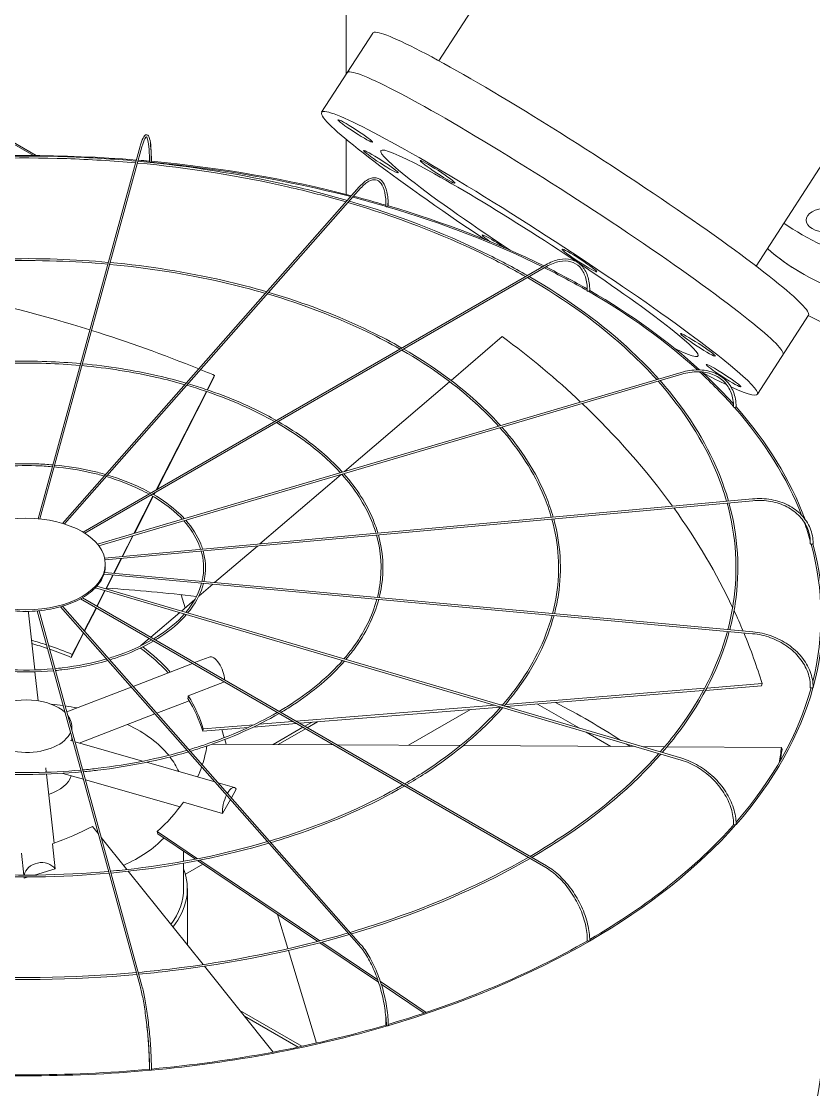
# Model space of a CAD drawing. Header units: millimetres. Extents: x -312439 to 477422, y -331570 to 212570.
# Drawn here: x 398637.3 to 398898.2, y 93311.4 to 93662.9 of the extents above; entities that cross this region are included whole.
import ezdxf

# ---------------------------------------------------------------- set-up
doc = ezdxf.new("R2010")
doc.units = ezdxf.units.MM

msp = doc.modelspace()

# ---------------------------------------------------------------- linework, layer by layer
at = {"color": 0, "linetype": 'Continuous', "lineweight": 0, "extrusion": (8.40036e-17, 0.816497, 0.57735)}
for p, q in [((398744.304, 93840.114), (398744.304, 93645.614)), ((398774.806, 93649.922), (398856.074, 93775.583)), ((398642.19, 93618.737), (398396.255, 93760.728)), ((398879.204, 93582.406), (398963.882, 93713.34)), ((398736.146, 93633), (398752.999, 93659.059)), ((398641.315, 93618.743), (398619.021, 93631.614)), ((398744.304, 93624.067), (398744.304, 93605.992)), ((398642.813, 93499.273), (398676.434, 93621.83)), ((398643.431, 93499.213), (398677.025, 93621.668)), ((398748.573, 93608.431), (398650.892, 93497.747)), ((398651.533, 93497.548), (398749.032, 93608.026)), ((398657.642, 93494.836), (398809.959, 93582.777)), ((398810.266, 93582.246), (398658.233, 93494.47)), ((398879.629, 93540.207), (398896.481, 93566.266)), ((398795.669, 93559.174), (398778.811, 93544.77)), ((398662.403, 93490.877), (398854.57, 93547.408)), ((398854.743, 93546.821), (398662.812, 93490.359)), ((398698.521, 93541.693), (398700.939, 93546.434)), ((398700.569, 93545.467), (398698.625, 93541.657)), ((398700.569, 93545.467), (398700.939, 93546.434)), ((398778.334, 93544.362), (398743.739, 93514.805)), ((398681.705, 93508.729), (398698.24, 93541.142)), ((398698.344, 93541.106), (398681.879, 93508.829)), ((398742.6, 93513.831), (398715.85, 93490.976)), ((398680.917, 93507.185), (398681.193, 93507.726)), ((398681.367, 93507.827), (398681.012, 93507.13)), ((398664.748, 93486.303), (398878.047, 93505.808)), ((398664.862, 93485.698), (398878.102, 93505.198)), ((398674.398, 93494.406), (398680.638, 93506.639)), ((398680.733, 93506.583), (398674.543, 93494.449)), ((398670.534, 93486.832), (398674.015, 93493.655)), ((398674.159, 93493.698), (398670.663, 93486.844)), ((398715.044, 93490.287), (398700.959, 93478.253)), ((398667.709, 93481.293), (398670.205, 93486.187)), ((398670.334, 93486.199), (398667.826, 93481.283)), ((398664.964, 93483.864), (398664.964, 93484.364)), ((398878.047, 93461.444), (398664.48, 93480.974)), ((398664.661, 93481.572), (398878.102, 93462.054)), ((398665.118, 93476.214), (398667.409, 93480.706)), ((398667.527, 93480.695), (398665.225, 93476.183)), ((398661.714, 93476.577), (398854.57, 93419.844)), ((398662.173, 93477.081), (398854.743, 93420.431)), ((398662.199, 93470.492), (398664.835, 93475.659)), ((398664.941, 93475.628), (398662.294, 93470.437)), ((398700.309, 93477.697), (398695.703, 93473.762)), ((398656.792, 93472.906), (398809.959, 93384.475)), ((398657.412, 93473.256), (398810.266, 93385.006)), ((398689.91, 93474.262), (398691.218, 93469.93)), ((398694.441, 93472.683), (398690.004, 93468.893)), ((398639.651, 93468.35), (398641.745, 93449.517)), ((398676.434, 93345.422), (398642.551, 93468.933)), ((398643.171, 93468.989), (398677.025, 93345.584)), ((398650.205, 93470.283), (398748.573, 93358.821)), ((398650.856, 93470.471), (398749.032, 93359.226)), ((398658.037, 93462.334), (398661.92, 93469.946)), ((398662.015, 93469.891), (398658.115, 93462.246)), ((398689.449, 93468.418), (398679.909, 93460.267)), ((398657.816, 93461.659), (398653.733, 93453.657)), ((398654.104, 93454.624), (398657.738, 93461.747)), ((398676.696, 93457.483), (398676.71, 93457.535)), ((398679.415, 93459.845), (398676.71, 93457.535)), ((398653.733, 93453.657), (398654.104, 93454.624)), ((398693.642, 93451.631), (398674.112, 93444.119)), ((398699.171, 93453.758), (398694.377, 93451.914)), ((398641.813, 93448.906), (398642.874, 93439.361)), ((398673.502, 93443.884), (398652.295, 93435.727)), ((398692.277, 93440.982), (398704.166, 93445.555)), ((398796.713, 93438.189), (398862.274, 93443.491)), ((398880.984, 93444.247), (398862.575, 93442.758)), ((398862.998, 93443.55), (398881.19, 93445.021)), ((398880.984, 93444.247), (398881.19, 93445.021)), ((398861.846, 93442.699), (398796.904, 93437.446)), ((398692.574, 93439.376), (398681.916, 93435.276)), ((398727.804, 93432.615), (398793.181, 93437.903)), ((398795.135, 93437.303), (398728.956, 93431.95)), ((398785.176, 93436.497), (398764.794, 93424.73)), ((398794.883, 93438.041), (398795.847, 93438.119)), ((398821.042, 93430.345), (398807.289, 93438.286)), ((398681.306, 93435.042), (398656.357, 93425.445)), ((398653.922, 93431.017), (398653.922, 93429.799)), ((398712.013, 93430.58), (398697.026, 93429.368)), ((398697.026, 93429.368), (398697.232, 93430.142)), ((398697.232, 93430.142), (398713.947, 93431.494)), ((398703.317, 93429.876), (398704.116, 93427.23)), ((398727.881, 93431.863), (398713.751, 93430.72)), ((398715.611, 93431.629), (398726.729, 93432.528)), ((398729.996, 93430.642), (398720.185, 93424.978)), ((398721.901, 93424.969), (398730.862, 93430.142)), ((398732.799, 93432.261), (398730.608, 93430.996)), ((398731.474, 93430.496), (398734.814, 93432.424)), ((398654.322, 93426.026), (398653.531, 93426.252)), ((398653.922, 93427.484), (398653.922, 93426.14)), ((398704.294, 93426.642), (398704.77, 93425.064)), ((398831.409, 93424.36), (398823.296, 93429.044)), ((398677.229, 93419.482), (398655.011, 93425.829)), ((398739.997, 93424.868), (398700.101, 93425.09)), ((398781.856, 93424.635), (398741.234, 93424.861)), ((398839.369, 93424.315), (398782.817, 93424.63)), ((398849.141, 93424.261), (398841.581, 93424.303)), ((398887.602, 93424.047), (398849.937, 93424.257)), ((398887.767, 93423.286), (398887.602, 93424.047)), ((398701.042, 93412.679), (398678.506, 93419.117)), ((398645.488, 93415.852), (398645.332, 93417.256)), ((398657.744, 93413.551), (398650.948, 93415.492)), ((398648.084, 93392.507), (398645.556, 93415.242)), ((398689.555, 93404.463), (398658.433, 93413.354)), ((398707.463, 93410.845), (398702.134, 93412.367)), ((398708.058, 93410.283), (398706.454, 93407.472)), ((398703.502, 93402.299), (398690.65, 93405.971)), ((398706.133, 93406.91), (398703.502, 93402.299)), ((398662.682, 93395.552), (398660.725, 93397.992)), ((398672.071, 93383.845), (398663.647, 93394.348)), ((398682.239, 93395.577), (398682.075, 93396.338)), ((398682.075, 93396.338), (398695.359, 93387.411)), ((398694.608, 93387.264), (398682.239, 93395.577)), ((398648.491, 93384.064), (398647.572, 93392.325)), ((398637.32, 93389.278), (398638.128, 93382.012)), ((398690.746, 93386.545), (398690.746, 93389.86)), ((398641.628, 93382.024), (398648.491, 93384.064)), ((398690.746, 93377.575), (398690.746, 93385.923)), ((398697.054, 93385.621), (398691.331, 93382.316)), ((398734.881, 93360.201), (398695.328, 93386.781)), ((398696.076, 93386.928), (398735.578, 93360.383)), ((398638.196, 93381.399), (398638.238, 93381.017)), ((398638.238, 93381.017), (398639.527, 93381.4)), ((398697.164, 93352.557), (398672.524, 93383.279)), ((398691.971, 93359.032), (398691.971, 93377.575)), ((398721.684, 93369.069), (398725.086, 93357.807)), ((398754.926, 93346.73), (398735.56, 93359.745)), ((398736.255, 93359.927), (398754.638, 93347.574)), ((398725.264, 93357.219), (398734.47, 93326.74)), ((398720.236, 93323.788), (398697.607, 93352.004)), ((398755.525, 93346.978), (398770.617, 93336.836)), ((398769.971, 93336.62), (398755.799, 93346.144)), ((398729.684, 93325.687), (398709.252, 93337.484)), ((398710.746, 93335.621), (398728.417, 93325.419))]:
    msp.add_line(p, q, dxfattribs=at)
at = {"color": 0, "linetype": 'Continuous', "lineweight": 0}
for centre, major_axis, ratio, start_param, end_param in [((398824.74, 93612.662), (71.741, -46.397), 0.0711624, 0.6172781, 3.1415927), ((398816.314, 93599.633), (71.741, -46.397), 0.0711624, 0.6172781, 3.1415927), ((398807.887, 93586.603), (71.741, -46.397), 0.0711624, 0.6172781, 4.5053828), ((398807.887, 93586.603), (-52.199, 33.758), 0.0711624, 2.6391604, 6.9004634), ((398638.946, 93467.353), (-262.225, 0), 0.5773503, 4.5737285, 4.8518651), ((398638.946, 93467.353), (-261.613, 0), 0.5773503, 4.556469, 4.5713736), ((398638.946, 93467.353), (-262.225, 0), 0.5773503, 4.5571855, 4.5713361), ((398679.787, 93616.686), (0.306, -0.001), 0.5647458, 3.1415927, 4.5569919), ((398679.787, 93616.686), (0.306, -0.001), 0.5647458, 4.5569919, 6.1277883), ((398638.946, 93467.353), (-261.613, 0), 0.5773503, 4.2918428, 4.5551023), ((398679.835, 93616.86), (0.306, 0), 0.5773503, 5.7174869, 6.2831853), ((398638.946, 93467.353), (-262.225, 0), 0.5773503, 4.2917243, 4.5546375), ((398954.672, 93614.947), (-85.437, 0), 0.5773503, 0.7853982, 3.1415927), ((398807.887, 93586.603), (-52.199, 33.758), 0.0711624, 0.6172781, 1.43217), ((398638.946, 93467.353), (-262.225, 0), 0.5773503, 4.2438111, 4.2889455), ((398638.946, 93467.353), (-261.613, 0), 0.5773503, 4.242585, 4.2890574), ((398757.677, 93602.074), (0.306, -0.003), 0.5659728, 3.1415927, 4.2460434), ((398757.677, 93602.074), (0.306, -0.003), 0.5659728, 4.2460434, 5.8168397), ((398638.946, 93467.353), (-261.613, 0), 0.5773503, 4.0051997, 4.2408431), ((398757.816, 93602.232), (0.306, 0), 0.5773503, 5.290332, 6.2831853), ((398638.946, 93467.353), (-262.225, 0), 0.5773503, 4.0050166, 4.2406095), ((398954.672, 93602.246), (85.437, 0), 0.5773503, 3.9620822, 6.2831853), ((398954.672, 93627.649), (-85.437, 0), 0.5773503, 0.6821091, 2.3561945), ((398794.706, 93588.962), (5.708, -3.692), 0.0711624, 1.311858, 3.7588708), ((398794.706, 93588.962), (5.708, -3.692), 0.0711624, 3.7588708, 4.1995665), ((398954.672, 93614.947), (85.437, 0), 0.5773503, 3.7155836, 5.4977871), ((398954.672, 93614.947), (-85.437, 0), 0.5773503, 0.5739909, 0.7853982), ((398638.946, 93467.353), (-261.613, 0), 0.5773503, 3.9286416, 4.0018792), ((398638.946, 93467.353), (-262.225, 0), 0.5773503, 3.9309746, 4.001704), ((398824.74, 93612.662), (71.741, -46.397), 0.0711624, 0, 0.6172781), ((398823.934, 93574.281), (0.306, -0.004), 0.5683066, 3.1415927, 3.9346429), ((398823.934, 93574.281), (0.306, -0.004), 0.5683066, 3.9346429, 5.5054392), ((398638.946, 93467.353), (-261.613, 0), 0.5773503, 3.7066773, 3.9265771), ((398824.151, 93574.406), (-0.306, 0), 0.5773503, 1.8326303, 3.1415927), ((398638.946, 93467.353), (-262.225, 0), 0.5773503, 3.705131, 3.9265633), ((398639.317, 93425.637), (-236.033, 90.421), 0.5343599, 4.8289255, 5.0170065), ((398816.314, 93599.633), (71.741, -46.397), 0.0711624, 0, 0.6172781), ((398639.317, 93425.637), (-236.033, 90.421), 0.5343599, 4.6778989, 4.8264893), ((398639.152, 93425.445), (244.29, -64.884), 0.7560981, 0.9482496, 1.0897919), ((398807.887, 93586.603), (71.741, -46.397), 0.0711624, 5.8297663, 6.9004634), ((398639.317, 93425.637), (-236.033, 90.421), 0.5343599, 4.655659, 4.6753292), ((398638.946, 93467.353), (-261.613, 0), 0.5773503, 3.6151503, 3.7017035), ((398638.946, 93467.353), (-262.225, 0), 0.5773503, 3.6198551, 3.6998544), ((398807.887, 93586.603), (71.741, -46.397), 0.0711624, 5.603968, 5.7913961), ((398639.152, 93425.445), (244.29, -64.884), 0.7560981, 0.7473423, 0.9452164), ((398872.073, 93536.028), (-0.306, 0.005), 0.5715189, 0, 0.4809344), ((398872.073, 93536.028), (-0.306, 0.005), 0.5715189, 0.4809344, 2.0517307), ((398638.946, 93467.353), (-261.613, 0), 0.5773503, 3.3623861, 3.6122993), ((398872.346, 93536.108), (-0.306, 0), 0.5773503, 1.5184711, 3.1415927), ((398638.946, 93467.353), (-262.225, 0), 0.5773503, 3.3525846, 3.6125039), ((398639.152, 93425.445), (244.29, -64.884), 0.7560981, 0.5676523, 0.7441319), ((398638.946, 93467.353), (-261.613, 0), 0.5773503, 3.3053341, 3.3466211), ((398897.381, 93491.058), (-0.306, 0.006), 0.5752952, 0, 0.1678974), ((398897.381, 93491.058), (-0.306, 0.006), 0.5752952, 0.1678974, 1.7386937), ((398638.946, 93467.353), (-261.613, 0), 0.5773503, 2.9976529, 3.2980059), ((398897.683, 93491.085), (-0.306, 0), 0.5773503, 1.2043118, 3.1415927), ((398638.946, 93467.353), (-262.225, 0), 0.5773503, 2.9856485, 3.2984345), ((398638.838, 93483.864), (-26.126, 0), 0.5773503, 2.9880814, 3.1415927), ((398638.838, 93483.864), (-26.126, 0), 0.5773503, 2.6739221, 2.9809447), ((398638.838, 93483.864), (-26.126, 0), 0.5773503, 2.3597628, 2.6667854), ((398638.946, 93326.113), (-261.613, 0), 0.5773503, 4.4965959, 4.611374), ((398638.838, 93483.864), (-26.126, 0), 0.5773503, 2.0456036, 2.3526262), ((398638.838, 93483.864), (-26.126, 0), 0.5773503, 1.417285, 1.7243076), ((398634.157, 93467.739), (-5.494, -0.611), 0.8148193, 3.1415927, 3.239858), ((398638.838, 93483.864), (-26.126, 0), 0.5773503, 1.7314443, 2.0384669), ((398639.152, 93425.445), (244.29, -64.884), 0.7560981, 0.5274276, 0.562586), ((398639.152, 93425.445), (244.29, -64.884), 0.7560981, 0.4379774, 0.5241031), ((398639.317, 93425.637), (56.639, -21.698), 0.5343599, 1.6636456, 1.7494756), ((398638.946, 93424.67), (-56.639, 21.698), 0.5343599, 4.7930664, 4.8825345), ((398639.317, 93425.637), (56.639, -21.698), 0.5343599, 1.5140664, 1.6514841), ((398639.152, 93425.445), (58.621, -15.57), 0.7560981, 1.0889957, 1.0897919), ((398638.946, 93424.67), (-56.639, 21.698), 0.5343599, 4.655659, 4.78086), ((398638.946, 93424.67), (58.621, -15.57), 0.7560981, 0.8715668, 1.0888975), ((398639.152, 93425.445), (58.621, -15.57), 0.7560981, 0.8588781, 1.0770864), ((398701.155, 93448.599), (-1.984, 5.159), 0.4527097, 4.0715694, 6.2831853), ((398638.946, 93467.353), (-261.613, 0), 0.5773503, 2.6753447, 2.9836943), ((398638.946, 93467.353), (-262.225, 0), 0.5773503, 2.6707914, 2.9843582), ((398897.381, 93443.774), (-0.306, 0.006), 0.5792658, 0, 1.4246091), ((398897.683, 93443.746), (-0.306, 0), 0.5773503, 0.8901525, 3.1415927), ((398638.946, 93431.017), (-14.976, 0), 0.5773503, 3.6916997, 5.4977871), ((398638.946, 93424.67), (58.621, -15.57), 0.7560981, 0.4379774, 0.6726233), ((398639.152, 93425.445), (58.621, -15.57), 0.7560981, 0.4379774, 0.6748983), ((398638.946, 93408.705), (-51.8, 0), 0.5773503, 4.4755897, 4.5522282), ((398638.946, 93408.705), (-51.8, 0), 0.5773503, 4.3841689, 4.46244), ((398638.946, 93326.113), (-261.613, 0), 0.5773503, 3.867145, 3.9833748), ((398638.946, 93431.017), (-14.976, 0), 0.5773503, 3.0357663, 3.5615783), ((398638.946, 93408.705), (-51.8, 0), 0.5773503, 3.5810046, 4.0125195), ((398638.946, 93431.017), (-14.976, 0), 0.5773503, 0.1968015, 2.9056449), ((398638.782, 93425.431), (59.282, 12.821), 0.7719474, 5.8595474, 5.99043), ((398638.946, 93326.113), (-261.613, 0), 0.5773503, 3.8494737, 3.8569689), ((398638.782, 93425.431), (247.048, 53.431), 0.7719474, 5.9775334, 6.0030301), ((398638.946, 93424.67), (247.048, 53.431), 0.7719474, 5.9850347, 6.0030301), ((398638.946, 93408.705), (-51.8, 0), 0.5773503, 3.3906549, 3.5616615), ((398638.782, 93425.431), (59.282, 12.821), 0.7719474, 5.7736505, 5.8452628), ((398638.946, 93416.11), (-14.976, 0), 0.5773503, 2.0838772, 2.9778132), ((398705.944, 93405.53), (1.518, 5.315), 0.3621096, 1.1204156, 2.3231422), ((398705.944, 93405.53), (1.518, 5.315), 0.3621096, 5.9116388, 7.2697762), ((398638.782, 93425.431), (59.282, 12.821), 0.7719474, 5.3512156, 5.5881365), ((398638.576, 93425.609), (-56.425, -22.248), 0.5660586, 1.5074553, 1.7443762), ((398638.946, 93467.353), (-262.225, 0), 0.5773503, 2.0421116, 2.6702774), ((398638.946, 93467.353), (-261.613, 0), 0.5773503, 2.358999, 2.669365), ((398872.073, 93398.804), (-0.306, 0.005), 0.5830421, 0, 1.1094484), ((398872.346, 93398.724), (-0.306, 0), 0.5773503, 0.5759933, 3.1415927), ((398638.946, 93408.705), (-51.8, 0), 0.5773503, 2.2375498, 2.6358707), ((398643.735, 93381.601), (5.494, 0.611), 0.8148193, 0.440938, 2.9148909), ((398638.946, 93377.575), (-53.025, 0), 0.5773503, 2.7158894, 3.3569527), ((398643.735, 93381.601), (5.494, 0.611), 0.8148193, 3.0505707, 3.1356266), ((398638.946, 93377.575), (51.8, 0), 0.5773503, 5.8780508, 6.2831853), ((398638.946, 93467.353), (-261.613, 0), 0.5773503, 2.0437737, 2.355024), ((398823.934, 93360.55), (-0.306, 0.004), 0.5862544, 0, 0.7932918), ((398824.151, 93360.425), (-0.306, 0), 0.5773503, 0.261834, 3.1415927), ((398638.946, 93467.353), (-262.225, 0), 0.5773503, 1.7280308, 2.0415976), ((398638.946, 93467.353), (-261.613, 0), 0.5773503, 1.7289191, 2.0406845), ((398757.677, 93332.757), (-0.306, 0.003), 0.5885883, 0, 0.4763277), ((398757.816, 93332.6), (-0.306, 0), 0.5773503, 0, 3.1415927), ((398638.946, 93326.613), (262.225, 0), 0.5773503, 3.1415927, 5.4977871), ((398638.946, 93326.613), (262.225, 0), 0.5773503, 5.4977871, 6.2831853), ((398638.946, 93467.353), (-262.225, 0), 0.5773503, 1.4139544, 1.727034), ((398638.946, 93467.353), (-261.613, 0), 0.5773503, 1.41439, 1.726367), ((398679.787, 93318.146), (-0.306, 0.001), 0.5898153, 0, 0.1588369), ((398679.835, 93317.971), (-0.306, 0), 0.5773503, 0, 3.1415927)]:
    msp.add_ellipse(centre, major_axis=major_axis, ratio=ratio, start_param=start_param, end_param=end_param, dxfattribs=at)
for centre, major_axis, ratio in [((398747.268, 93626.854), (5.708, -3.692), 0.0711624), ((398755.703, 93616.732), (5.708, -3.692), 0.0711624), ((398774.344, 93613.397), (5.708, -3.692), 0.0711624), ((398902.487, 93597.52), (-6.798, 0), 0.5773503), ((398821.069, 93584.245), (5.708, -3.692), 0.0711624), ((398860.072, 93556.474), (5.708, -3.692), 0.0711624), ((398868.506, 93546.353), (5.708, -3.692), 0.0711624), ((398638.838, 93484.364), (26.126, 0), 0.5773503)]:
    msp.add_ellipse(centre, major_axis=major_axis, ratio=ratio, dxfattribs=at)
for points, knots in [([(398680.141, 93616.86), (398680.141, 93618.564), (398680.09, 93620.081), (398679.887, 93622.599), (398679.737, 93623.599), (398679.336, 93625.021), (398679.11, 93625.536), (398678.325, 93625.651), (398678.077, 93625.504), (398677.525, 93624.918), (398677.218, 93624.264), (398676.738, 93622.882), (398676.586, 93622.384), (398676.434, 93621.83)], [4.712389, 4.712389, 4.712389, 4.712389, 5.0265482, 5.0265482, 5.3407075, 5.3407075, 5.6548668, 5.6548668, 5.8236028, 5.8236028, 6.1377621, 6.1377621, 6.2831853, 6.2831853, 6.2831853, 6.2831853]), ([(398677.025, 93621.668), (398677.343, 93622.829), (398677.662, 93623.72), (398678.218, 93624.801), (398678.468, 93624.951), (398678.494, 93624.951), (398678.699, 93624.802), (398679.051, 93623.637), (398679.196, 93622.787), (398679.406, 93620.544), (398679.468, 93619.114), (398679.481, 93617.225), (398679.482, 93616.958), (398679.481, 93616.687)], [0, 0, 0, 0, 0.3152669, 0.3152669, 0.6094726, 0.6094726, 0.9267406, 0.9267406, 1.2208373, 1.2208373, 1.5356304, 1.5356304, 1.5863402, 1.5863402, 1.5863402, 1.5863402]), ([(398679.759, 93622.996), (398679.769, 93622.936), (398679.777, 93622.874), (398679.929, 93621.787), (398680.024, 93620.483), (398680.087, 93618.246), (398680.096, 93617.486), (398680.093, 93616.685)], [1.10131175, 1.10131175, 1.10131175, 1.10131175, 1.12076762, 1.12076762, 1.43803566, 1.43803566, 1.5863026, 1.5863026, 1.5863026, 1.5863026]), ([(398675.095, 93616.95), (398667.6, 93617.628), (398660.049, 93618.096), (398635.821, 93618.911), (398619.063, 93618.441), (398602.581, 93616.95)], [5.342386, 5.342386, 5.342386, 5.342386, 5.43953692, 5.43953692, 5.65318828, 5.65318828, 5.65318828, 5.65318828]), ([(398674.931, 93616.35), (398667.412, 93617.028), (398659.837, 93617.494), (398635.718, 93618.293), (398619.096, 93617.824), (398602.745, 93616.35)], [5.34285963, 5.34285963, 5.34285963, 5.34285963, 5.44045758, 5.44045758, 5.65271466, 5.65271466, 5.65271466, 5.65271466]), ([(398744.21, 93603.487), (398737.932, 93605.316), (398731.511, 93606.982), (398709.061, 93612.116), (398692.454, 93614.743), (398675.55, 93616.294)], [5.03043397, 5.03043397, 5.03043397, 5.03043397, 5.12064091, 5.12064091, 5.34017784, 5.34017784, 5.34017784, 5.34017784]), ([(398744.658, 93603.995), (398738.37, 93605.833), (398731.939, 93607.507), (398709.399, 93612.681), (398692.707, 93615.33), (398675.715, 93616.894)], [5.02911205, 5.02911205, 5.02911205, 5.02911205, 5.11935362, 5.11935362, 5.33970837, 5.33970837, 5.33970837, 5.33970837]), ([(398758.122, 93602.232), (398758.122, 93603.947), (398757.972, 93605.496), (398757.375, 93608.122), (398756.931, 93609.2), (398755.75, 93610.785), (398755.001, 93611.291), (398753.361, 93611.575), (398752.501, 93611.402), (398750.688, 93610.482), (398749.723, 93609.696), (398748.699, 93608.573), (398748.636, 93608.503), (398748.573, 93608.431)], [4.712389, 4.712389, 4.712389, 4.712389, 5.0265482, 5.0265482, 5.3407075, 5.3407075, 5.6548668, 5.6548668, 5.9484515, 5.9484515, 6.2626108, 6.2626108, 6.2831853, 6.2831853, 6.2831853, 6.2831853]), ([(398749.032, 93608.026), (398749.947, 93609.062), (398750.855, 93609.828), (398752.538, 93610.75), (398753.304, 93610.906), (398754.645, 93610.671), (398755.242, 93610.277), (398756.269, 93608.878), (398756.686, 93607.874), (398757.238, 93605.371), (398757.378, 93603.88), (398757.372, 93602.173), (398757.371, 93602.125), (398757.371, 93602.077)], [0, 0, 0, 0, 0.3146448, 0.3146448, 0.6289116, 0.6289116, 0.9461796, 0.9461796, 1.2634477, 1.2634477, 1.5772832, 1.5772832, 1.5863402, 1.5863402, 1.5863402, 1.5863402]), ([(398803.31, 93578.938), (398798.708, 93581.567), (398793.916, 93584.085), (398775.417, 93593.025), (398760.594, 93598.677), (398744.859, 93603.297)], [4.71777189, 4.71777189, 4.71777189, 4.71777189, 4.80086127, 4.80086127, 5.02732174, 5.02732174, 5.02732174, 5.02732174]), ([(398803.924, 93579.292), (398799.31, 93581.938), (398794.505, 93584.472), (398775.956, 93593.468), (398761.089, 93599.155), (398745.306, 93603.804)], [4.71590946, 4.71590946, 4.71590946, 4.71590946, 4.79913358, 4.79913358, 5.02600568, 5.02600568, 5.02600568, 5.02600568]), ([(398757.974, 93603.086), (398757.98, 93602.882), (398757.983, 93602.675), (398757.985, 93602.336), (398757.984, 93602.205), (398757.983, 93602.073)], [7.805980691, 7.805980691, 7.805980691, 7.805980691, 7.845140151, 7.845140151, 7.869416781, 7.869416781, 7.869416781, 7.869416781]), ([(398665.952, 93583.622), (398660.369, 93584.125), (398654.743, 93584.473), (398636.625, 93585.084), (398624.072, 93584.735), (398611.724, 93583.622)], [5.34296141, 5.34296141, 5.34296141, 5.34296141, 5.43938168, 5.43938168, 5.65261288, 5.65261288, 5.65261288, 5.65261288]), ([(398665.788, 93583.022), (398660.181, 93583.525), (398654.531, 93583.871), (398636.523, 93584.466), (398624.105, 93584.118), (398611.888, 93583.022)], [5.34359392, 5.34359392, 5.34359392, 5.34359392, 5.44060854, 5.44060854, 5.65198037, 5.65198037, 5.65198037, 5.65198037]), ([(398824.457, 93574.406), (398824.457, 93576.132), (398824.221, 93577.727), (398823.287, 93580.506), (398822.589, 93581.69), (398820.79, 93583.51), (398819.692, 93584.146), (398817.224, 93584.797), (398815.857, 93584.814), (398812.992, 93584.245), (398811.493, 93583.657), (398809.986, 93582.792), (398809.973, 93582.784), (398809.959, 93582.777)], [3.1415927, 3.1415927, 3.1415927, 3.1415927, 3.4557519, 3.4557519, 3.7699112, 3.7699112, 4.0826965, 4.0826965, 4.3954482, 4.3954482, 4.7096075, 4.7096075, 4.712389, 4.712389, 4.712389, 4.712389]), ([(398810.266, 93582.246), (398811.703, 93583.076), (398813.135, 93583.637), (398815.834, 93584.172), (398817.101, 93584.147), (398819.352, 93583.533), (398820.339, 93582.946), (398821.962, 93581.252), (398822.597, 93580.144), (398823.442, 93577.496), (398823.65, 93575.959), (398823.628, 93574.285)], [1.5707963, 1.5707963, 1.5707963, 1.5707963, 1.8880644, 1.8880644, 2.2053324, 2.2053324, 2.5226004, 2.5226004, 2.8398685, 2.8398685, 3.1571365, 3.1571365, 3.1571365, 3.1571365]), ([(398717.677, 93573.422), (398713.024, 93574.774), (398708.266, 93576.005), (398691.504, 93579.836), (398679.067, 93581.803), (398666.407, 93582.966)], [5.03177949, 5.03177949, 5.03177949, 5.03177949, 5.12085286, 5.12085286, 5.34001919, 5.34001919, 5.34001919, 5.34001919]), ([(398718.125, 93573.93), (398713.461, 93575.29), (398708.693, 93576.53), (398691.842, 93580.401), (398679.32, 93582.39), (398666.572, 93583.566)], [5.03001504, 5.03001504, 5.03001504, 5.03001504, 5.11913743, 5.11913743, 5.33939405, 5.33939405, 5.33939405, 5.33939405]), ([(398846.502, 93545.035), (398843.766, 93548.088), (398840.827, 93551.081), (398828.145, 93562.916), (398816.787, 93571.184), (398803.925, 93578.585)], [4.40451603, 4.40451603, 4.40451603, 4.40451603, 4.48100319, 4.48100319, 4.71406654, 4.71406654, 4.71406654, 4.71406654]), ([(398847.153, 93545.226), (398844.42, 93548.288), (398841.486, 93551.289), (398828.797, 93563.185), (398817.421, 93571.499), (398804.538, 93578.939)], [4.40270972, 4.40270972, 4.40270972, 4.40270972, 4.47899466, 4.47899466, 4.71221436, 4.71221436, 4.71221436, 4.71221436]), ([(398762.601, 93555.434), (398759.196, 93557.381), (398755.655, 93559.247), (398741.795, 93565.973), (398730.629, 93570.246), (398718.774, 93573.74)], [4.71715813, 4.71715813, 4.71715813, 4.71715813, 4.79884427, 4.79884427, 5.02587671, 5.02587671, 5.02587671, 5.02587671]), ([(398761.986, 93555.079), (398758.594, 93557.01), (398755.065, 93558.861), (398741.256, 93565.53), (398730.134, 93569.769), (398718.326, 93573.233)], [4.7196458, 4.7196458, 4.7196458, 4.7196458, 4.80114658, 4.80114658, 5.02763075, 5.02763075, 5.02763075, 5.02763075]), ([(398794.435, 93529.718), (398792.425, 93531.949), (398790.27, 93534.137), (398780.803, 93542.965), (398772.268, 93549.172), (398762.602, 93554.727)], [4.40671458, 4.40671458, 4.40671458, 4.40671458, 4.48133637, 4.48133637, 4.71470569, 4.71470569, 4.71470569, 4.71470569]), ([(398795.086, 93529.909), (398793.08, 93532.149), (398790.93, 93534.345), (398781.454, 93543.235), (398772.901, 93549.487), (398763.215, 93555.081)], [4.40429576, 4.40429576, 4.40429576, 4.40429576, 4.47865981, 4.47865981, 4.7122362, 4.7122362, 4.7122362, 4.7122362]), ([(398656.812, 93550.305), (398653.139, 93550.634), (398649.438, 93550.862), (398637.429, 93551.269), (398629.079, 93551.04), (398620.863, 93550.305)], [5.34408303, 5.34408303, 5.34408303, 5.34408303, 5.43906993, 5.43906993, 5.65149126, 5.65149126, 5.65149126, 5.65149126]), ([(398656.648, 93549.705), (398652.951, 93550.034), (398649.226, 93550.26), (398637.326, 93550.651), (398629.112, 93550.423), (398621.028, 93549.705)], [5.34503474, 5.34503474, 5.34503474, 5.34503474, 5.44090812, 5.44090812, 5.65053954, 5.65053954, 5.65053954, 5.65053954]), ([(398691.152, 93543.366), (398688.12, 93544.241), (398685.023, 93545.039), (398673.949, 93547.567), (398665.682, 93548.874), (398657.267, 93549.649)], [5.03439168, 5.03439168, 5.03439168, 5.03439168, 5.12127422, 5.12127422, 5.3396756, 5.3396756, 5.3396756, 5.3396756]), ([(398691.6, 93543.874), (398688.558, 93544.757), (398685.451, 93545.564), (398674.287, 93548.132), (398665.935, 93549.461), (398657.432, 93550.249)], [5.03173968, 5.03173968, 5.03173968, 5.03173968, 5.11870396, 5.11870396, 5.33874043, 5.33874043, 5.33874043, 5.33874043]), ([(398872.652, 93536.108), (398872.652, 93537.84), (398872.353, 93539.49), (398871.177, 93542.46), (398870.301, 93543.779), (398868.06, 93545.946), (398866.696, 93546.794), (398863.625, 93547.935), (398861.918, 93548.229), (398858.33, 93548.242), (398856.448, 93547.961), (398854.57, 93547.408)], [4.712389, 4.712389, 4.712389, 4.712389, 5.0265482, 5.0265482, 5.3407075, 5.3407075, 5.6548668, 5.6548668, 5.969026, 5.969026, 6.2831853, 6.2831853, 6.2831853, 6.2831853]), ([(398854.743, 93546.821), (398856.559, 93547.355), (398858.371, 93547.622), (398861.806, 93547.599), (398863.427, 93547.309), (398866.32, 93546.209), (398867.59, 93545.399), (398869.665, 93543.341), (398870.469, 93542.092), (398871.534, 93539.269), (398871.795, 93537.694), (398871.767, 93536.033)], [0, 0, 0, 0, 0.317268, 0.317268, 0.6345361, 0.6345361, 0.9518041, 0.9518041, 1.2690722, 1.2690722, 1.5863402, 1.5863402, 1.5863402, 1.5863402]), ([(398720.672, 93531.226), (398718.487, 93532.461), (398716.218, 93533.646), (398707.097, 93538.045), (398699.678, 93540.87), (398691.802, 93543.177)], [4.72327264, 4.72327264, 4.72327264, 4.72327264, 4.80171455, 4.80171455, 5.02817129, 5.02817129, 5.02817129, 5.02817129]), ([(398721.287, 93531.581), (398719.09, 93532.832), (398716.808, 93534.032), (398707.636, 93538.488), (398700.173, 93541.347), (398692.249, 93543.684)], [4.71952861, 4.71952861, 4.71952861, 4.71952861, 4.7982649, 4.7982649, 5.02554265, 5.02554265, 5.02554265, 5.02554265]), ([(398869.504, 93505.026), (398868.616, 93508.135), (398867.54, 93511.226), (398861.961, 93524.763), (398855.46, 93534.939), (398846.953, 93544.529)], [4.09036759, 4.09036759, 4.09036759, 4.09036759, 4.16055829, 4.16055829, 4.40029723, 4.40029723, 4.40029723, 4.40029723]), ([(398870.124, 93505.083), (398869.238, 93508.202), (398868.164, 93511.303), (398862.591, 93524.893), (398856.095, 93535.103), (398847.602, 93544.72)], [4.08953528, 4.08953528, 4.08953528, 4.08953528, 4.15944113, 4.15944113, 4.39851052, 4.39851052, 4.39851052, 4.39851052]), ([(398742.374, 93514.403), (398741.089, 93515.815), (398739.716, 93517.201), (398733.463, 93523.024), (398727.755, 93527.168), (398721.288, 93530.875)], [4.41096312, 4.41096312, 4.41096312, 4.41096312, 4.4820009, 4.4820009, 4.71586354, 4.71586354, 4.71586354, 4.71586354]), ([(398743.027, 93514.595), (398741.745, 93516.016), (398740.376, 93517.41), (398734.114, 93523.293), (398728.388, 93527.482), (398721.901, 93531.229)], [4.40730528, 4.40730528, 4.40730528, 4.40730528, 4.47799052, 4.47799052, 4.71216027, 4.71216027, 4.71216027, 4.71216027]), ([(398811.793, 93499.749), (398811.138, 93502.011), (398810.35, 93504.26), (398806.185, 93514.359), (398801.292, 93522.006), (398794.887, 93529.213)], [4.09258463, 4.09258463, 4.09258463, 4.09258463, 4.16074385, 4.16074385, 4.40108815, 4.40108815, 4.40108815, 4.40108815]), ([(398812.414, 93499.806), (398811.761, 93502.078), (398810.974, 93504.337), (398806.815, 93514.489), (398801.927, 93522.171), (398795.536, 93529.404)], [4.09145544, 4.09145544, 4.09145544, 4.09145544, 4.15925512, 4.15925512, 4.39870409, 4.39870409, 4.39870409, 4.39870409]), ([(398647.673, 93516.988), (398645.909, 93517.142), (398644.134, 93517.25), (398638.233, 93517.454), (398634.086, 93517.345), (398630.003, 93516.988)], [5.34742678, 5.34742678, 5.34742678, 5.34742678, 5.43812478, 5.43812478, 5.64814751, 5.64814751, 5.64814751, 5.64814751]), ([(398647.508, 93516.388), (398645.721, 93516.542), (398643.923, 93516.648), (398638.13, 93516.836), (398634.119, 93516.729), (398630.168, 93516.388)], [5.34934775, 5.34934775, 5.34934775, 5.34934775, 5.44178794, 5.44178794, 5.64622654, 5.64622654, 5.64622654, 5.64622654]), ([(398664.625, 93513.309), (398663.217, 93513.707), (398661.781, 93514.073), (398656.394, 93515.298), (398652.297, 93515.946), (398648.128, 93516.332)], [5.04221465, 5.04221465, 5.04221465, 5.04221465, 5.12251796, 5.12251796, 5.33864709, 5.33864709, 5.33864709, 5.33864709]), ([(398665.074, 93513.818), (398663.656, 93514.225), (398662.209, 93514.598), (398656.732, 93515.863), (398652.55, 93516.533), (398648.292, 93516.932)], [5.03687901, 5.03687901, 5.03687901, 5.03687901, 5.11739529, 5.11739529, 5.33679188, 5.33679188, 5.33679188, 5.33679188]), ([(398754.083, 93494.472), (398753.662, 93495.89), (398753.161, 93497.301), (398750.409, 93503.964), (398747.128, 93509.079), (398742.829, 93513.898)], [4.09685918, 4.09685918, 4.09685918, 4.09685918, 4.16111414, 4.16111414, 4.40251946, 4.40251946, 4.40251946, 4.40251946]), ([(398754.705, 93494.529), (398754.285, 93495.957), (398753.786, 93497.378), (398751.039, 93504.094), (398747.763, 93509.243), (398743.479, 93514.089)], [4.09510983, 4.09510983, 4.09510983, 4.09510983, 4.15888353, 4.15888353, 4.39893942, 4.39893942, 4.39893942, 4.39893942]), ([(398679.353, 93507.371), (398678.378, 93507.91), (398677.37, 93508.43), (398672.939, 93510.56), (398669.222, 93511.97), (398665.277, 93513.122)], [4.73414686, 4.73414686, 4.73414686, 4.73414686, 4.80339703, 4.80339703, 5.02979007, 5.02979007, 5.02979007, 5.02979007]), ([(398679.971, 93507.728), (398678.983, 93508.283), (398677.962, 93508.817), (398673.478, 93511.003), (398669.717, 93512.448), (398665.724, 93513.629)], [4.72658474, 4.72658474, 4.72658474, 4.72658474, 4.79652126, 4.79652126, 5.0245472, 5.0245472, 5.0245472, 5.0245472]), ([(398690.308, 93499.087), (398689.751, 93499.681), (398689.162, 93500.265), (398686.123, 93503.082), (398683.241, 93505.163), (398679.975, 93507.023)], [4.42373247, 4.42373247, 4.42373247, 4.42373247, 4.48397953, 4.48397953, 4.71933502, 4.71933502, 4.71933502, 4.71933502]), ([(398690.965, 93499.28), (398690.41, 93499.882), (398689.824, 93500.474), (398686.775, 93503.352), (398683.875, 93505.478), (398680.588, 93507.377)], [4.41624247, 4.41624247, 4.41624247, 4.41624247, 4.47598634, 4.47598634, 4.71193426, 4.71193426, 4.71193426, 4.71193426]), ([(398869.935, 93462.801), (398870.691, 93465.657), (398871.287, 93468.527), (398873.389, 93482.405), (398872.699, 93493.521), (398869.673, 93504.427)], [3.77541609, 3.77541609, 3.77541609, 3.77541609, 3.83978539, 3.83978539, 4.08585643, 4.08585643, 4.08585643, 4.08585643]), ([(398870.554, 93462.745), (398871.308, 93465.607), (398871.902, 93468.485), (398873.999, 93482.401), (398873.311, 93493.551), (398870.292, 93504.483)], [3.77616248, 3.77616248, 3.77616248, 3.77616248, 3.84020832, 3.84020832, 4.08505688, 4.08505688, 4.08505688, 4.08505688]), ([(398897.99, 93491.085), (398897.99, 93492.822), (398897.657, 93494.529), (398896.358, 93497.716), (398895.392, 93499.193), (398892.928, 93501.772), (398891.429, 93502.873), (398888.049, 93504.594), (398886.168, 93505.214), (398882.207, 93505.916), (398880.126, 93505.998), (398878.047, 93505.808)], [4.712389, 4.712389, 4.712389, 4.712389, 5.0265482, 5.0265482, 5.3407075, 5.3407075, 5.6548668, 5.6548668, 5.969026, 5.969026, 6.2831853, 6.2831853, 6.2831853, 6.2831853]), ([(398878.102, 93505.198), (398880.118, 93505.382), (398882.132, 93505.3), (398885.956, 93504.611), (398887.765, 93504.006), (398890.996, 93502.335), (398892.418, 93501.27), (398894.737, 93498.791), (398895.633, 93497.378), (398896.818, 93494.339), (398897.106, 93492.715), (398897.075, 93491.064)], [0, 0, 0, 0, 0.317268, 0.317268, 0.6345361, 0.6345361, 0.9518041, 0.9518041, 1.2690722, 1.2690722, 1.5863402, 1.5863402, 1.5863402, 1.5863402]), ([(398696.367, 93489.194), (398696.183, 93489.77), (398695.973, 93490.343), (398694.634, 93493.568), (398692.963, 93496.151), (398690.771, 93498.584)], [4.10975269, 4.10975269, 4.10975269, 4.10975269, 4.16221832, 4.16221832, 4.40682155, 4.40682155, 4.40682155, 4.40682155]), ([(398696.992, 93489.251), (398696.808, 93489.837), (398696.599, 93490.419), (398695.264, 93493.699), (398693.599, 93496.316), (398691.421, 93498.775)], [4.10592526, 4.10592526, 4.10592526, 4.10592526, 4.15777238, 4.15777238, 4.39963811, 4.39963811, 4.39963811, 4.39963811]), ([(398812.231, 93468.078), (398812.772, 93470.152), (398813.202, 93472.235), (398814.772, 93482.594), (398814.248, 93490.951), (398811.963, 93499.15)], [3.77736844, 3.77736844, 3.77736844, 3.77736844, 3.83971259, 3.83971259, 4.08656564, 4.08656564, 4.08656564, 4.08656564]), ([(398812.849, 93468.021), (398813.389, 93470.102), (398813.817, 93472.193), (398815.382, 93482.59), (398814.86, 93490.981), (398812.583, 93499.206)], [3.77834287, 3.77834287, 3.77834287, 3.77834287, 3.84027623, 3.84027623, 4.08549455, 4.08549455, 4.08549455, 4.08549455]), ([(398754.522, 93473.355), (398754.852, 93474.65), (398755.116, 93475.95), (398756.154, 93482.791), (398755.798, 93488.385), (398754.256, 93493.873)], [3.78111281, 3.78111281, 3.78111281, 3.78111281, 3.83956511, 3.83956511, 4.08781837, 4.08781837, 4.08781837, 4.08781837]), ([(398755.14, 93473.298), (398755.468, 93474.601), (398755.731, 93475.908), (398756.765, 93482.786), (398756.41, 93488.415), (398754.876, 93493.929)], [3.78251471, 3.78251471, 3.78251471, 3.78251471, 3.8404098, 3.8404098, 4.0861992, 4.0861992, 4.0861992, 4.0861992]), ([(398696.808, 93478.632), (398696.929, 93479.148), (398697.029, 93479.666), (398697.536, 93482.987), (398697.348, 93485.818), (398696.549, 93488.596)], [3.79241111, 3.79241111, 3.79241111, 3.79241111, 3.83910744, 3.83910744, 4.09159713, 4.09159713, 4.09159713, 4.09159713]), ([(398697.424, 93478.576), (398697.544, 93479.099), (398697.644, 93479.624), (398698.147, 93482.982), (398697.96, 93485.848), (398697.17, 93488.653)], [3.79485754, 3.79485754, 3.79485754, 3.79485754, 3.8407928, 3.8407928, 4.08828416, 4.08828416, 4.08828416, 4.08828416]), ([(398691.476, 93468.46), (398691.857, 93468.912), (398692.22, 93469.369), (398694.531, 93472.454), (398695.908, 93475.217), (398696.658, 93478.031)], [3.47410339, 3.47410339, 3.47410339, 3.47410339, 3.51894345, 3.51894345, 3.77424927, 3.77424927, 3.77424927, 3.77424927]), ([(398692.117, 93468.272), (398692.46, 93468.686), (398692.789, 93469.105), (398695.108, 93472.219), (398696.516, 93475.066), (398697.276, 93477.975)], [3.48078418, 3.48078418, 3.48078418, 3.48078418, 3.52099532, 3.52099532, 3.77722211, 3.77722211, 3.77722211, 3.77722211]), ([(398743.538, 93453.145), (398744.484, 93454.242), (398745.378, 93455.353), (398750.11, 93461.682), (398752.853, 93467.165), (398754.364, 93472.754)], [3.46491265, 3.46491265, 3.46491265, 3.46491265, 3.51947788, 3.51947788, 3.77207122, 3.77207122, 3.77207122, 3.77207122]), ([(398744.183, 93452.955), (398745.089, 93454.015), (398745.948, 93455.089), (398750.688, 93461.447), (398753.461, 93467.014), (398754.983, 93472.698)], [3.46836695, 3.46836695, 3.46836695, 3.46836695, 3.52050672, 3.52050672, 3.77360482, 3.77360482, 3.77360482, 3.77360482]), ([(398680.852, 93459.723), (398681.448, 93460.077), (398682.03, 93460.438), (398685.931, 93462.969), (398688.775, 93465.378), (398691.038, 93467.951)], [3.15594616, 3.15594616, 3.15594616, 3.15594616, 3.1998122, 3.1998122, 3.45718678, 3.45718678, 3.45718678, 3.45718678]), ([(398681.459, 93459.372), (398681.964, 93459.677), (398682.459, 93459.986), (398686.404, 93462.548), (398689.352, 93465.062), (398691.684, 93467.761)], [3.16311142, 3.16311142, 3.16311142, 3.16311142, 3.20013863, 3.20013863, 3.46418527, 3.46418527, 3.46418527, 3.46418527]), ([(398795.597, 93437.831), (398797.111, 93439.571), (398798.536, 93441.337), (398805.69, 93450.91), (398809.798, 93459.113), (398812.071, 93467.477)], [3.46185589, 3.46185589, 3.46185589, 3.46185589, 3.51965328, 3.51965328, 3.77134922, 3.77134922, 3.77134922, 3.77134922]), ([(398796.243, 93437.641), (398797.716, 93439.345), (398799.106, 93441.073), (398806.268, 93450.675), (398810.406, 93458.961), (398812.69, 93467.421)], [3.46418406, 3.46418406, 3.46418406, 3.46418406, 3.52033986, 3.52033986, 3.7723822, 3.7723822, 3.7723822, 3.7723822]), ([(398847.648, 93422.519), (398849.732, 93424.906), (398851.692, 93427.329), (398861.268, 93440.145), (398866.739, 93451.065), (398869.774, 93462.201)], [3.46025293, 3.46025293, 3.46025293, 3.46025293, 3.51974047, 3.51974047, 3.77090484, 3.77090484, 3.77090484, 3.77090484]), ([(398848.294, 93422.328), (398850.337, 93424.679), (398852.261, 93427.065), (398861.845, 93439.91), (398867.348, 93450.913), (398870.393, 93462.144)], [3.4620089, 3.4620089, 3.4620089, 3.4620089, 3.52025567, 3.52025567, 3.77168417, 3.77168417, 3.77168417, 3.77168417]), ([(398878.047, 93461.444), (398880.062, 93461.26), (398882.078, 93460.809), (398885.909, 93459.419), (398887.723, 93458.48), (398890.967, 93456.21), (398892.396, 93454.879), (398894.727, 93451.961), (398895.629, 93450.374), (398896.818, 93447.106), (398897.106, 93445.425), (398897.075, 93443.779)], [6.2831853, 6.2831853, 6.2831853, 6.2831853, 6.6004533, 6.6004533, 6.9177214, 6.9177214, 7.2349894, 7.2349894, 7.5522575, 7.5522575, 7.8695255, 7.8695255, 7.8695255, 7.8695255]), ([(398897.99, 93443.746), (398897.99, 93445.482), (398897.657, 93447.247), (398896.363, 93450.657), (398895.402, 93452.302), (398892.95, 93455.317), (398891.458, 93456.686), (398888.091, 93459.017), (398886.215, 93459.978), (398882.26, 93461.402), (398880.182, 93461.864), (398878.102, 93462.054)], [4.712389, 4.712389, 4.712389, 4.712389, 5.0265482, 5.0265482, 5.3407075, 5.3407075, 5.6548668, 5.6548668, 5.969026, 5.969026, 6.2831853, 6.2831853, 6.2831853, 6.2831853]), ([(398665.988, 93453.325), (398666.728, 93453.548), (398667.46, 93453.78), (398672.585, 93455.492), (398676.652, 93457.295), (398680.244, 93459.367)], [2.837842, 2.837842, 2.837842, 2.837842, 2.88061564, 2.88061564, 3.14113288, 3.14113288, 3.14113288, 3.14113288]), ([(398666.434, 93452.82), (398667.066, 93453.013), (398667.692, 93453.213), (398672.899, 93454.947), (398677.131, 93456.833), (398680.855, 93459.014)], [2.84298262, 2.84298262, 2.84298262, 2.84298262, 2.8793398, 2.8793398, 3.14846238, 3.14846238, 3.14846238, 3.14846238]), ([(398648.4, 93449.929), (398649.195, 93450.005), (398649.987, 93450.09), (398655.829, 93450.791), (398660.741, 93451.786), (398665.341, 93453.132)], [2.52003494, 2.52003494, 2.52003494, 2.52003494, 2.56128493, 2.56128493, 2.82541727, 2.82541727, 2.82541727, 2.82541727]), ([(398648.564, 93449.329), (398649.278, 93449.398), (398649.99, 93449.475), (398655.937, 93450.179), (398661.028, 93451.214), (398665.788, 93452.625)], [2.52186126, 2.52186126, 2.52186126, 2.52186126, 2.55867334, 2.55867334, 2.83065097, 2.83065097, 2.83065097, 2.83065097]), ([(398722.167, 93435.869), (398723.566, 93436.689), (398724.929, 93437.529), (398732.896, 93442.699), (398738.572, 93447.502), (398743.095, 93452.637)], [3.14877196, 3.14877196, 3.14877196, 3.14877196, 3.19991213, 3.19991213, 3.45646828, 3.45646828, 3.45646828, 3.45646828]), ([(398722.777, 93435.517), (398724.083, 93436.288), (398725.358, 93437.077), (398733.369, 93442.277), (398739.149, 93447.186), (398743.743, 93452.446)], [3.15241617, 3.15241617, 3.15241617, 3.15241617, 3.2000755, 3.2000755, 3.46000178, 3.46000178, 3.46000178, 3.46000178]), ([(398629.731, 93449.271), (398630.447, 93449.207), (398631.165, 93449.15), (398637.218, 93448.735), (398642.638, 93448.792), (398647.945, 93449.271)], [2.20116261, 2.20116261, 2.20116261, 2.20116261, 2.23802396, 2.23802396, 2.51122637, 2.51122637, 2.51122637, 2.51122637]), ([(398629.896, 93449.871), (398630.646, 93449.805), (398631.399, 93449.746), (398637.345, 93449.352), (398642.616, 93449.411), (398647.78, 93449.871)], [2.2030547, 2.2030547, 2.2030547, 2.2030547, 2.24193573, 2.24193573, 2.50933428, 2.50933428, 2.50933428, 2.50933428]), ([(398692.133, 93440.106), (398692.191, 93440.326), (398692.237, 93440.578), (398692.269, 93440.897), (398692.273, 93440.939), (398692.277, 93440.982)], [27.2141577, 27.2141577, 27.2141577, 27.2141577, 28.9150445, 28.9150445, 29.1719106, 29.1719106, 29.1719106, 29.1719106]), ([(398763.481, 93412.017), (398765.684, 93413.301), (398767.827, 93414.619), (398779.861, 93422.429), (398788.368, 93429.626), (398795.153, 93437.323)], [3.14637947, 3.14637947, 3.14637947, 3.14637947, 3.19994276, 3.19994276, 3.45622926, 3.45622926, 3.45622926, 3.45622926]), ([(398764.092, 93411.664), (398766.201, 93412.9), (398768.256, 93414.167), (398780.334, 93422.007), (398788.945, 93429.309), (398795.801, 93437.132)], [3.14882268, 3.14882268, 3.14882268, 3.14882268, 3.20005174, 3.20005174, 3.4585926, 3.4585926, 3.4585926, 3.4585926]), ([(398692.513, 93423.268), (398694.166, 93423.761), (398695.797, 93424.276), (398706.221, 93427.754), (398714.363, 93431.363), (398721.557, 93435.514)], [2.8326444, 2.8326444, 2.8326444, 2.8326444, 2.88031456, 2.88031456, 3.14136267, 3.14136267, 3.14136267, 3.14136267]), ([(398692.96, 93422.762), (398694.503, 93423.225), (398696.029, 93423.708), (398706.534, 93427.209), (398714.842, 93430.901), (398722.169, 93435.161)], [2.83524734, 2.83524734, 2.83524734, 2.83524734, 2.87967423, 2.87967423, 3.14504801, 3.14504801, 3.14504801, 3.14504801]), ([(398657.54, 93416.611), (398659.234, 93416.77), (398660.922, 93416.95), (398672.755, 93418.366), (398682.625, 93420.365), (398691.866, 93423.077)], [2.51666009, 2.51666009, 2.51666009, 2.51666009, 2.56064993, 2.56064993, 2.826424, 2.826424, 2.826424, 2.826424]), ([(398657.704, 93416.012), (398659.317, 93416.163), (398660.924, 93416.334), (398672.863, 93417.754), (398682.913, 93419.793), (398692.313, 93422.57)], [2.517588, 2.517588, 2.517588, 2.517588, 2.55933958, 2.55933958, 2.82905034, 2.82905034, 2.82905034, 2.82905034]), ([(398804.785, 93388.17), (398807.795, 93389.92), (398810.723, 93391.718), (398826.822, 93402.167), (398838.158, 93411.755), (398847.203, 93422.011)], [3.14512292, 3.14512292, 3.14512292, 3.14512292, 3.19995757, 3.19995757, 3.45603404, 3.45603404, 3.45603404, 3.45603404]), ([(398805.396, 93387.817), (398808.313, 93389.519), (398811.152, 93391.266), (398827.295, 93401.746), (398838.735, 93411.439), (398847.851, 93421.821)], [3.14696065, 3.14696065, 3.14696065, 3.14696065, 3.20003933, 3.20003933, 3.45780979, 3.45780979, 3.45780979, 3.45780979]), ([(398854.57, 93419.844), (398856.386, 93419.31), (398858.205, 93418.508), (398861.663, 93416.45), (398863.303, 93415.194), (398866.236, 93412.352), (398867.529, 93410.768), (398869.64, 93407.432), (398870.457, 93405.681), (398871.534, 93402.191), (398871.795, 93400.453), (398871.767, 93398.809)], [6.2831853, 6.2831853, 6.2831853, 6.2831853, 6.6004533, 6.6004533, 6.9177214, 6.9177214, 7.2349894, 7.2349894, 7.5522575, 7.5522575, 7.8695255, 7.8695255, 7.8695255, 7.8695255]), ([(398872.652, 93398.724), (398872.652, 93400.456), (398872.353, 93402.271), (398871.19, 93405.891), (398870.327, 93407.697), (398868.123, 93411.126), (398866.782, 93412.749), (398863.751, 93415.659), (398862.061, 93416.945), (398858.496, 93419.055), (398856.621, 93419.879), (398854.743, 93420.431)], [4.712389, 4.712389, 4.712389, 4.712389, 5.0265482, 5.0265482, 5.3407075, 5.3407075, 5.6548668, 5.6548668, 5.969026, 5.969026, 6.2831853, 6.2831853, 6.2831853, 6.2831853]), ([(398620.591, 93415.954), (398622.094, 93415.818), (398623.601, 93415.698), (398635.732, 93414.874), (398646.521, 93414.995), (398657.085, 93415.954)], [2.20014358, 2.20014358, 2.20014358, 2.20014358, 2.23901367, 2.23901367, 2.5122454, 2.5122454, 2.5122454, 2.5122454]), ([(398620.756, 93416.555), (398622.293, 93416.416), (398623.836, 93416.295), (398635.859, 93415.491), (398646.5, 93415.614), (398656.92, 93416.555)], [2.20108803, 2.20108803, 2.20108803, 2.20108803, 2.24097619, 2.24097619, 2.51130095, 2.51130095, 2.51130095, 2.51130095]), ([(398719.038, 93393.212), (398721.603, 93393.973), (398724.134, 93394.771), (398739.856, 93400.016), (398752.073, 93405.431), (398762.87, 93411.662)], [2.8309089, 2.8309089, 2.8309089, 2.8309089, 2.8802112, 2.8802112, 3.14143931, 3.14143931, 3.14143931, 3.14143931]), ([(398719.485, 93392.706), (398721.94, 93393.438), (398724.366, 93394.203), (398740.169, 93399.471), (398752.553, 93404.969), (398763.482, 93411.309)], [2.8326515, 2.8326515, 2.8326515, 2.8326515, 2.87978381, 2.87978381, 3.14390081, 3.14390081, 3.14390081, 3.14390081]), ([(398666.679, 93383.295), (398669.272, 93383.535), (398671.856, 93383.809), (398689.681, 93385.941), (398704.509, 93388.944), (398718.39, 93393.021)], [2.51553267, 2.51553267, 2.51553267, 2.51553267, 2.56043494, 2.56043494, 2.82676017, 2.82676017, 2.82676017, 2.82676017]), ([(398666.844, 93382.695), (398669.355, 93382.929), (398671.858, 93383.194), (398689.789, 93385.329), (398704.797, 93388.373), (398718.838, 93392.514)], [2.51615458, 2.51615458, 2.51615458, 2.51615458, 2.55956039, 2.55956039, 2.82851318, 2.82851318, 2.82851318, 2.82851318]), ([(398745.555, 93363.166), (398749.034, 93364.196), (398752.469, 93365.276), (398773.486, 93372.288), (398789.777, 93379.507), (398804.174, 93387.816)], [2.83000203, 2.83000203, 2.83000203, 2.83000203, 2.88015896, 2.88015896, 3.14141755, 3.14141755, 3.14141755, 3.14141755]), ([(398746.002, 93362.66), (398749.372, 93363.661), (398752.7, 93364.709), (398773.8, 93371.743), (398790.256, 93379.045), (398804.786, 93387.462)], [2.83131179, 2.83131179, 2.83131179, 2.83131179, 2.87983823, 2.87983823, 3.14326557, 3.14326557, 3.14326557, 3.14326557]), ([(398809.959, 93384.475), (398811.397, 93383.645), (398812.84, 93382.546), (398815.587, 93379.919), (398816.89, 93378.392), (398819.223, 93375.062), (398820.252, 93373.26), (398821.933, 93369.566), (398822.584, 93367.673), (398823.443, 93363.99), (398823.65, 93362.201), (398823.628, 93360.554)], [1.5707963, 1.5707963, 1.5707963, 1.5707963, 1.8880644, 1.8880644, 2.2053324, 2.2053324, 2.5226004, 2.5226004, 2.8398685, 2.8398685, 3.1571365, 3.1571365, 3.1571365, 3.1571365]), ([(398824.457, 93360.425), (398824.457, 93362.151), (398824.221, 93364.006), (398823.302, 93367.801), (398822.62, 93369.74), (398820.876, 93373.519), (398819.814, 93375.357), (398817.414, 93378.757), (398816.075, 93380.318), (398813.248, 93383.011), (398811.76, 93384.143), (398810.266, 93385.006)], [3.1415927, 3.1415927, 3.1415927, 3.1415927, 3.4557519, 3.4557519, 3.7699112, 3.7699112, 4.0840704, 4.0840704, 4.3982297, 4.3982297, 4.712389, 4.712389, 4.712389, 4.712389]), ([(398611.451, 93382.638), (398613.741, 93382.429), (398616.037, 93382.247), (398634.244, 93381.013), (398650.405, 93381.198), (398666.224, 93382.638)], [2.19980176, 2.19980176, 2.19980176, 2.19980176, 2.23934285, 2.23934285, 2.51258722, 2.51258722, 2.51258722, 2.51258722]), ([(398611.616, 93383.238), (398613.94, 93383.027), (398616.271, 93382.843), (398634.371, 93381.63), (398650.383, 93381.816), (398666.06, 93383.238)], [2.20043103, 2.20043103, 2.20043103, 2.20043103, 2.24065263, 2.24065263, 2.51195795, 2.51195795, 2.51195795, 2.51195795]), ([(398675.816, 93349.989), (398679.309, 93350.312), (398682.789, 93350.68), (398706.604, 93353.527), (398726.388, 93357.534), (398744.907, 93362.975)], [2.51495522, 2.51495522, 2.51495522, 2.51495522, 2.56032682, 2.56032682, 2.8268898, 2.8268898, 2.8268898, 2.8268898]), ([(398675.981, 93349.389), (398679.392, 93349.705), (398682.791, 93350.065), (398706.712, 93352.915), (398726.675, 93356.962), (398745.354, 93362.468)], [2.51542291, 2.51542291, 2.51542291, 2.51542291, 2.55967055, 2.55967055, 2.82820543, 2.82820543, 2.82820543, 2.82820543]), ([(398758.122, 93332.6), (398758.122, 93334.315), (398757.971, 93336.196), (398757.384, 93340.112), (398756.948, 93342.147), (398755.832, 93346.174), (398755.153, 93348.166), (398753.616, 93351.915), (398752.759, 93353.672), (398750.947, 93356.784), (398749.993, 93358.137), (398749.032, 93359.226)], [4.712389, 4.712389, 4.712389, 4.712389, 5.0265482, 5.0265482, 5.3407075, 5.3407075, 5.6548668, 5.6548668, 5.969026, 5.969026, 6.2831853, 6.2831853, 6.2831853, 6.2831853]), ([(398748.573, 93358.821), (398749.487, 93357.785), (398750.408, 93356.48), (398752.169, 93353.454), (398753.009, 93351.73), (398754.514, 93348.044), (398755.178, 93346.083), (398756.265, 93342.123), (398756.687, 93340.124), (398757.246, 93336.292), (398757.383, 93334.459), (398757.371, 93332.789), (398757.371, 93332.774), (398757.371, 93332.76)], [6.2831853, 6.2831853, 6.2831853, 6.2831853, 6.5978301, 6.5978301, 6.9149527, 6.9149527, 7.2322207, 7.2322207, 7.5494887, 7.5494887, 7.8667568, 7.8667568, 7.8695255, 7.8695255, 7.8695255, 7.8695255]), ([(398602.315, 93349.332), (398605.389, 93349.052), (398608.474, 93348.807), (398632.756, 93347.164), (398654.286, 93347.412), (398675.361, 93349.332)], [2.19964371, 2.19964371, 2.19964371, 2.19964371, 2.23950729, 2.23950729, 2.51274527, 2.51274527, 2.51274527, 2.51274527]), ([(398602.479, 93349.932), (398605.589, 93349.65), (398608.708, 93349.403), (398632.883, 93347.781), (398654.264, 93348.03), (398675.197, 93349.932)], [2.20011555, 2.20011555, 2.20011555, 2.20011555, 2.24049017, 2.24049017, 2.51227343, 2.51227343, 2.51227343, 2.51227343]), ([(398676.434, 93345.422), (398676.752, 93344.261), (398677.072, 93342.831), (398677.683, 93339.565), (398677.973, 93337.728), (398678.494, 93333.839), (398678.724, 93331.788), (398679.099, 93327.679), (398679.245, 93325.621), (398679.438, 93321.703), (398679.485, 93319.844), (398679.481, 93318.168), (398679.481, 93318.157), (398679.481, 93318.147)], [0, 0, 0, 0, 0.3152669, 0.3152669, 0.6325349, 0.6325349, 0.949803, 0.949803, 1.267071, 1.267071, 1.584339, 1.584339, 1.5863402, 1.5863402, 1.5863402, 1.5863402]), ([(398680.141, 93317.971), (398680.141, 93319.675), (398680.09, 93321.565), (398679.888, 93325.535), (398679.738, 93327.615), (398679.355, 93331.764), (398679.122, 93333.832), (398678.595, 93337.755), (398678.3, 93339.609), (398677.679, 93342.925), (398677.353, 93344.387), (398677.025, 93345.584)], [4.712389, 4.712389, 4.712389, 4.712389, 5.0265482, 5.0265482, 5.3407075, 5.3407075, 5.6548668, 5.6548668, 5.969026, 5.969026, 6.2831853, 6.2831853, 6.2831853, 6.2831853]), ([(398679.529, 93317.971), (398679.529, 93319.663), (398679.477, 93321.543), (398679.277, 93325.495), (398679.128, 93327.567), (398678.812, 93330.982), (398678.67, 93332.329), (398678.513, 93333.644)], [4.71238898, 4.71238898, 4.71238898, 4.71238898, 5.02654825, 5.02654825, 5.34070751, 5.34070751, 5.54584713, 5.54584713, 5.54584713, 5.54584713])]:
    msp.add_open_spline(points, degree=3, knots=knots, dxfattribs=at)
msp.add_open_spline([(398757.51, 93332.6), (398757.51, 93333.54), (398757.464, 93334.534), (398757.372, 93335.567)], degree=3, dxfattribs=at)

doc.saveas('drawing.dxf')
